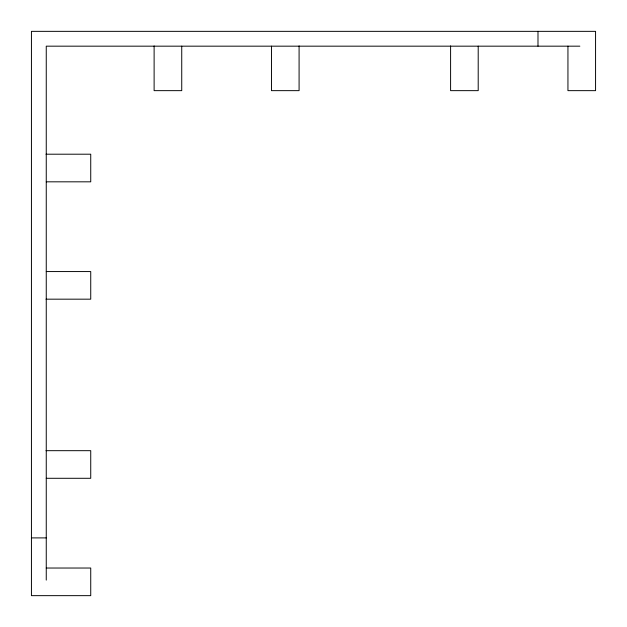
<?xml version="1.0" encoding="UTF-8"?>
<svg xmlns="http://www.w3.org/2000/svg" width="627" height="627" viewBox="0 0 627 627"><rect width="100%" height="100%" fill="white"/><g stroke="black" fill="none" stroke-linecap="round" stroke-linejoin="round"><path stroke-width="0.94" d="M579.85 46.171L46.257 46.171L46.257 580.108M46.014 154.203L90.735 154.203L90.735 181.822L46.257 181.822M46.257 271.562L90.735 271.562L90.735 299.173L46.014 299.173M46.014 450.68L90.735 450.68L90.735 478.291L46.257 478.291M31.436 537.903L46.257 537.903M46.257 568.031L90.735 568.031L90.735 595.65L31.436 595.65L31.436 31.35L595.564 31.35L595.564 90.649L567.944 90.649L567.944 46.171M537.99 31.35L537.99 46.171M478.205 46.171L478.205 90.649L450.594 90.649L450.594 45.928M299.087 45.928L299.087 90.649L271.467 90.649L271.467 46.171M181.736 46.171L181.736 90.649L154.117 90.649L154.117 45.928"/></g></svg>
